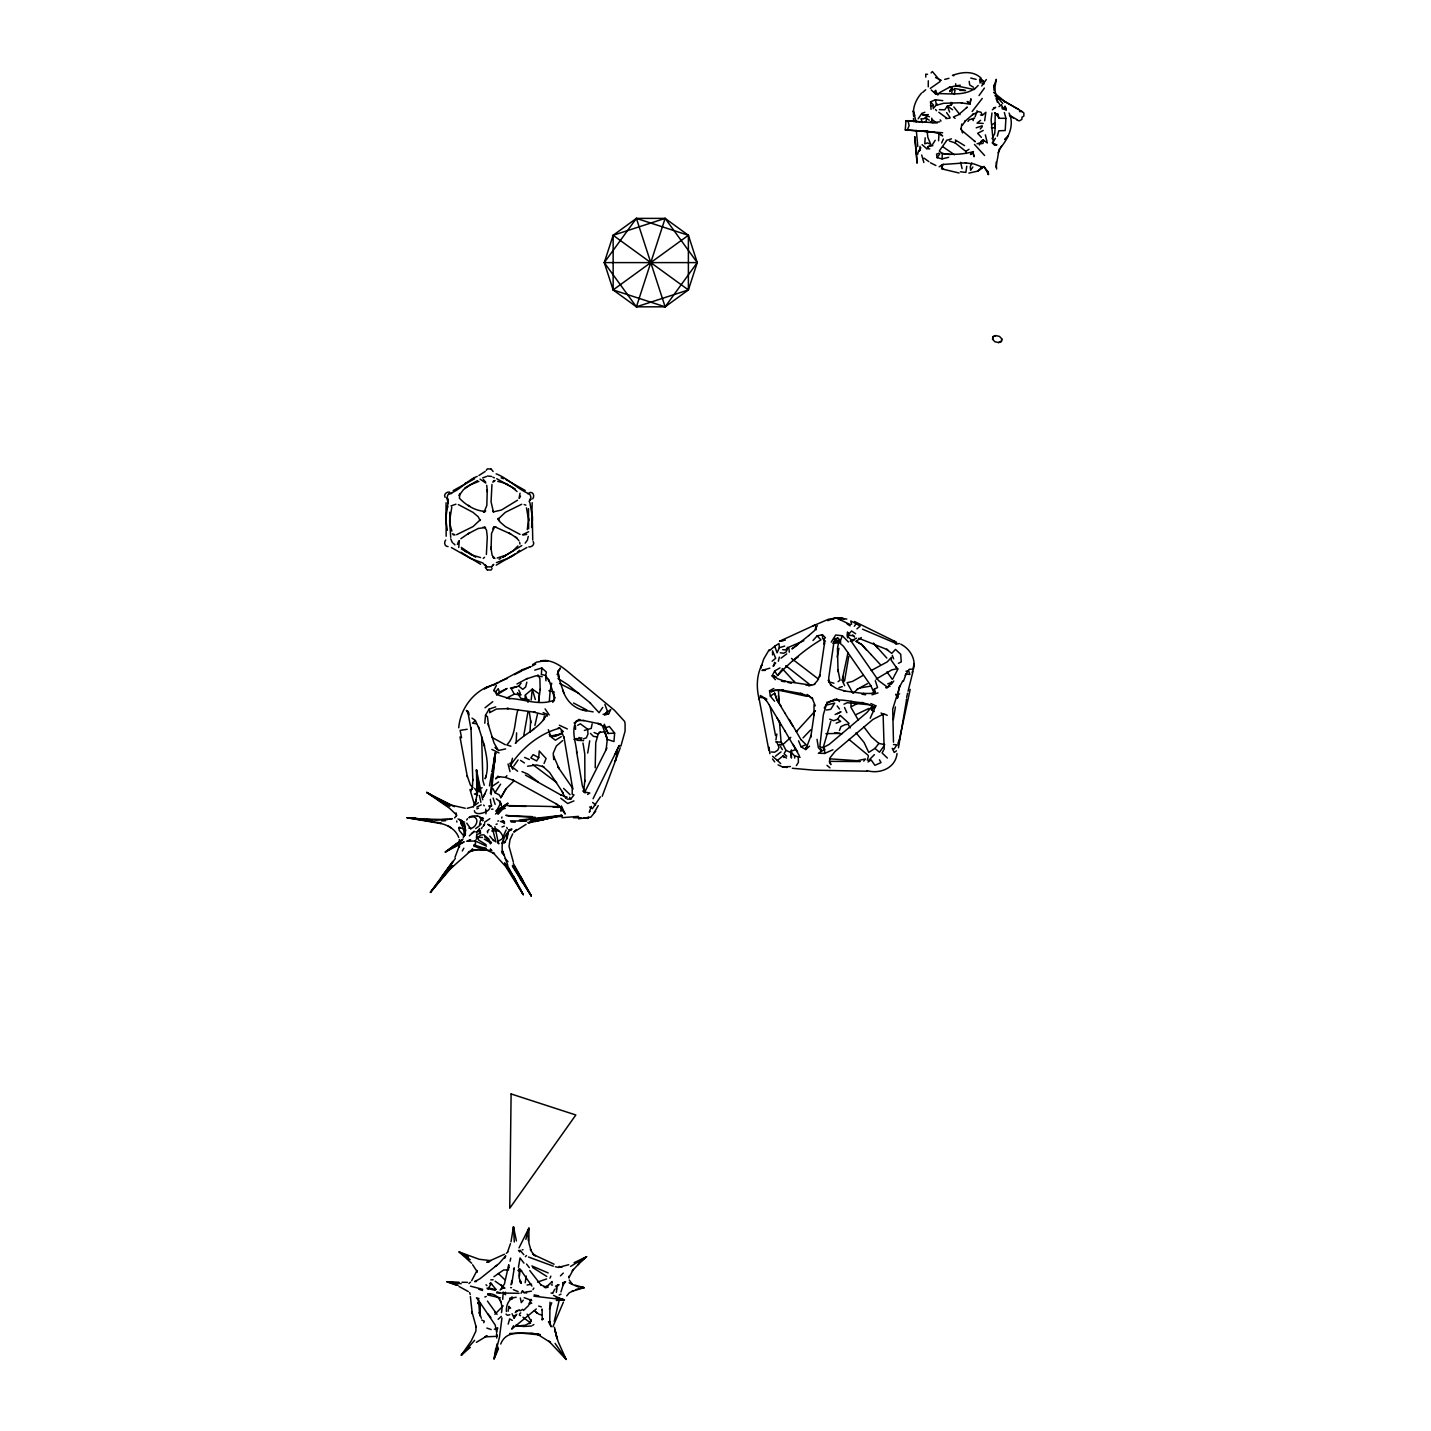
<?xml version="1.0" encoding="UTF-8"?>
<svg xmlns="http://www.w3.org/2000/svg" width="1431" height="1431" viewBox="0 0 1431 1431"><rect width="100%" height="100%" fill="white"/><g stroke="black" fill="none" stroke-linecap="round" stroke-linejoin="round"><path stroke-width="1.5" d="M494.876 826.617L498.346 842.948L497.72 842.215M976.997 110.742L976.997 112.494L972.508 114.748L973.348 114.015L964.548 121.671L965.388 120.955L962.312 125.302M532.743 540.042L532.278 516.197L529.846 502.406M815.652 629.103L815.67 626.349L816.01 629.837M481.675 736.804L482.837 780.306L484.268 785.243M528.504 508.631L528.647 528.755M814.042 704.714L814.006 715.124L814.257 713.407L810.769 737.162L811.019 735.445L805.742 749.558L801.074 746.821L798.516 740.829M838.047 671.783L837.475 648.511L838.745 641.41M478.974 1298.543L476.451 1297.792L480.333 1303.051L480.083 1316.037M508.22 831.983L507.164 838.333L503.945 843.02L505.519 841.911M778.428 695.52L779.019 703.247L778.464 689.778M451.802 507.146L449.674 520.526L450.711 537.269M928.254 86.826L928.308 80.762M532.171 502.692L531.634 527.484M995.225 112.763L994.974 127.842L991.307 127.735M532.421 516.323L532.404 520.544M966.247 153.493L966.283 151.024L968.984 149.325M883.106 714.176L884.179 749.343M791.379 749.933L791.415 758.054L790.645 751.704L794.545 755.818L800.108 757.321M819.909 746.266L823.344 714.731L827.136 702.049M485.95 813.845L485.735 809.141M491.155 794.742L495.484 752.795L493.731 759.843M931.062 109.364L930.526 101.851L935.409 99.776L942.761 100.635M449.71 512.209L450.067 524.569L451.892 531.098M528.683 518.398L527.288 529.631M513.353 1230.213L513.479 1226.761L516.412 1240.945M851.105 701.297L850.89 707.2L858.403 720.294M898.435 747.805L906.699 698.972L906.485 700.117M446.078 502.728L445.953 520.544L447.331 530.311M516.18 742.832L516.591 732.833M506.413 1311.529C505.966 1305.287 508.828 1297.488 516.144 1297.291M449.763 518.433L449.674 522.601M490.404 793.472L495.484 752.795L494.607 763.009M501.977 1317.951L499.473 1337.162L494.071 1358.913L498.489 1348.664M529.989 732.404L530.651 720.562M992.595 339.272L992.917 336.714L995.833 335.587L999.5 336.41L1001.772 338.861L1001.432 341.437L998.534 342.564L994.849 341.723L992.595 339.272L992.917 336.714L995.833 335.587M995.135 95.805L1022.002 111.511L1019.516 111.6M511.976 1280.512L510.921 1284.788M501.512 1312.549C503.784 1301.87 497.219 1292.926 488.078 1293.91L489.187 1293.928L487.738 1294.035M995.35 124.247L994.76 133.494L992.041 138.61M925.177 137.787L924.784 143.816L927.503 142.903L930.74 144.316L927.825 137.358L927.109 130.632M487.577 832.824L487.667 831.608M501.995 816.994L501.709 818.156M523.728 735.767L528.021 711.511M538.754 757.643L533.191 754.62L530.829 757.858L536.625 760.952L538.754 757.643L539.237 750.989L546.087 758.555L544.066 763.474M582.972 720.383L600.984 724.14L597.747 723.442L606.064 727.628L609.373 726.483L614.632 733.119L613.971 741.562L607.299 739.398L602.397 725.678M538.807 701.172L539.38 693.999L532.296 689.134L525.338 694.965L528.039 702.299M532.94 1289.599L533.87 1288.115M529.184 699.92L524.962 699.204L525.266 695.466M549.307 701.047L550.22 690.261M769.073 748.091L769.896 753.708M479.296 1312.227L479.582 1313.801L478.544 1299.598M502.746 1299.33L502.996 1294.715L505.537 1292.229M459.476 846.902L459.584 839.764M847.152 635.972L847.51 631.965L848.601 635.99L847.456 637.815M484.787 723.227L485.503 715.196L489.116 709.132L495.716 706.86M479.206 832.341L480.19 830.696L480.601 833.2L476.684 834.559L476.791 837.69L476.523 835.901L478.652 840.051L486.146 844.666M461.623 821.68C461.158 826.259 465.808 831 463.519 836.652M461.14 822.861L463.125 826.259L459.655 819.319L460.621 820.518L458.045 818.908M519.435 1276.166L520.079 1269.601L517.933 1270.567L519.972 1270.478M833.701 643.843L828.71 677.99L829.3 682.533L828.263 680.154L831.375 685.592M920.044 146.284L919.614 150.774L920.795 147.626M531.187 699.992L532.296 689.134L535.301 699.509M506.485 838.638L507.79 833.325M583.615 791.701L584.868 780.253M769.216 747.304L768.876 750.363L758.824 697.237M606.1 749.79L607.299 739.398M991.969 112.977L991.128 120.097L993.186 141.204M962.526 132.94L961.185 128.343M1001.772 338.861L1001.432 341.437L998.534 342.564M925.982 122.136L926.716 116.448L923.782 118.809L920.992 118.809L922.387 122.583M534.747 670.119L541.812 667.991L541.347 674.484L545.622 675.432L549.629 682.158M961.024 129.631L961.793 123.96M538.467 701.995L540.256 689.152M895.395 706.986L893.373 719.578M984.653 120.741L985.87 112.262L982.364 115.285L980.432 114.981M966.766 166.229L965.871 172.4L960.398 171.774M554.226 1321.528L559.092 1300.564M458.743 727.789C460.174 708.578 474.126 690.064 492.908 684.966M529.72 1302.353L528.79 1304.178M474.412 810.697C474.842 817.584 493.945 810.733 488.955 805.85L490.171 806.744M838.924 648.368L837.171 657.115M476.451 799.374L475.342 802.88L476.899 795.457L476.469 769.789L482.694 799.768M897.47 698.435L898.972 688.597M506.109 830.016L502.192 838.834L497.648 841.643M775.924 739.934L776.854 733.978M464.628 823.934L465.361 833.11M492.407 772.561L495.484 752.795L491.906 771.649M587.712 753.064L589.715 740.793M446.168 536.231L446.061 516.269L448.207 501.905C448.905 506.628 444.63 494.071 449.996 493.445C459.977 490.225 467.043 480.315 477.256 476.362M495.663 1348.914L494.071 1358.913L498.113 1347.179M900.797 644.183C910.903 649.245 917.665 661.533 912.102 672.391M489.474 785.869L491.549 773.831M995.976 167.212L999.16 149.146M823.165 747.787L830.839 721.313M951.651 93.355L952.402 89.133L955.014 90.26L954.262 94.428M496.163 473.84C508.238 478.473 517.414 488.901 528.254 493.445C530.096 492.801 531.992 498.811 530.221 500.421M518.451 1267.294L520.043 1257.956L523.961 1263.126M510.992 1241.84L513.479 1226.761L514.301 1241.983M912.942 671.676L908.059 691.191M848.762 656.364L844.558 681.013M970.129 102.943L970.933 98.811L970.111 103.408L967.123 101.494L970.29 104.266L960.988 102.764M592.148 723.818L591.218 728.433L584.367 730.436M550.13 691.03L551.704 683.177M456.471 815.831L456.024 812.826M943.87 169.413L941.562 167.32L942.045 164.976M773.795 666.005L774.565 662.356M528.021 1232.288L528.898 1228.12L519.024 1247.85M549.969 1278.187L550.881 1276.112M912.996 668.903L914.123 663.608M510.098 1261.212L510.76 1258.135M517.95 709.579C514.355 721.349 516.019 735.606 506.771 744.925L510.921 746.231M447.706 506.61L447.152 509.078M534.89 725.463L537.466 714.158M545.622 675.432L546.392 672.069L541.812 667.991M543.404 720.401L544.352 716.251M938.575 140.757L939.022 133.083M488.186 1288.705L491.244 1283.607L489.992 1283.893L491.352 1283.786L490.243 1283.16L491.638 1284.144L490.6 1283.088L495.985 1289.331M495.877 1349.29L497.183 1343.727M906.61 697.344L907.576 693.23M983.687 140.327L982.954 143.404L979.573 143.941L981.773 140.488L983.687 140.327L987.318 142.957L985.351 134.854M526.232 1276.058L525.177 1282.677M560.952 1291.96L563.242 1284.501L562.705 1285.575L565.388 1281.729L563.116 1283.41L565.621 1281.836L562.651 1282.766L563.742 1283.267M449.388 493.731L451.695 493.498M617.476 751.937L615.223 761.292L620.267 747.787M474.072 846.544L474.377 844.451C472.534 847.063 482.086 849.012 486.146 848.333M778.339 661.229L779.358 657.115M939.04 153.117L936.554 154.154L937.126 157.696L942.063 158.877L942.313 153.493L939.398 151.167M526.841 682.193L525.642 686.969L522.78 689.331L518.773 686.147L510.42 688.061M917.682 154.351L918.684 150.38M490.404 843.932L488.776 838.977L483.714 834.756L480.601 835.096L476.112 839.299M848.028 652.429L842.537 678.401L842.931 676.487L843.485 682.39L841.714 679.85M529.148 501.709L529.971 499.025M508.202 1324.104L509.633 1318.899L512.28 1320.366M464.932 829.175L458.796 827.44L460.388 827.601L458.832 827.78L459.315 830.463L463.608 835.668M875.307 680.709L877.561 687.578L874.287 689.134L873.572 691.871L870.907 685.753L843.467 646.275L838.709 642.09L833.79 641.392L837.833 638.083L840.462 640.533L838.709 642.09L840.891 642.036M509.83 763.206L512.942 769.145L510.599 765.37L512.477 758.233M898.149 745.426L910.17 689.42M457.383 544.478L458.653 541.186M552.903 1326.734L563.438 1302.067M527.735 538.521L528.289 536.428M552.795 702.335L555.156 697.416M561.596 807.406L560.612 811.001L562.866 810.626L565.209 814.06L561.346 805.903M512.048 1313.73L514.087 1317.862L514.731 1315.483M997.3 136.178L998.802 130.793L1005.206 130.543L1005.921 118.344L1004.365 112.548M513.55 1325.75L511.654 1329.131L536.285 1308.954M867.275 760.183L868.384 756.266M870.209 718.219L875.808 705.805L870.871 703.569M510.456 1243.682L507.755 1251.481M459.19 846.276L454.986 857.294M456.221 816.385L456.65 814.901M484.125 825.562L484.698 823.594M579.072 719.346L575.834 722.011C571.112 732.028 576.174 742.546 576.782 752.813L576.604 751.74L582.363 785.816L585.136 792.917L582.828 790.949M491.262 805.17L490.779 806.279M491.96 484.447L491.066 501.923L493.409 511.869L501.422 510.044L517.521 500.206M486.379 554.495L487.291 537.001L486.504 530.096L484.626 527.163L485.503 527.502L478.258 528.486L467.722 533.924L469.744 532.779M604.276 262.606L613.148 235.274L636.401 218.388L665.129 218.388L688.383 235.274L697.255 262.606L688.383 289.938L665.129 306.824L636.401 306.824L613.148 289.938L604.276 262.606L636.401 218.388L688.383 235.274L688.383 289.938L636.401 306.824L604.276 262.606L697.255 262.606L665.129 306.824L613.148 289.938L613.148 235.274L665.129 218.388L697.255 262.606M636.401 306.824L665.129 218.388M445.148 497.398C443.27 494.536 446.651 491.566 449.567 492.049M445.649 540.059C443.753 542.331 444.612 546.767 448.046 546.57M532.69 498.864C534.586 496.593 533.745 492.175 530.293 492.371M533.191 541.526C535.087 544.406 531.706 547.375 528.772 546.875M475.432 840.498L475.468 845.417L486.236 848.672M510.187 766.175L511.278 762.956M551.74 1302.765L549.397 1309.132M525.839 1239.353L528.898 1228.12L528.933 1243.128L531.044 1250.622L530.4 1249.531L533.369 1254.325L532.761 1253.395L535.409 1255.863L533.62 1254.665L554.065 1264.217M504.749 1258.243L505.733 1255.828L499.043 1263.519L479.868 1278.831L474.609 1281.604L476.541 1281.46M615.724 759.968L602.201 796.28M965.907 151.471L955.157 142.903L955.819 141.061M591.361 806.422L589.304 812.164L589.912 811.484M787.533 648.279L786.245 651.892L783.616 653.234L780.271 652.786M993.883 86.2L996.352 79.331L994.312 90.511L993.937 85.288L997.461 102.406M975.066 116.841L976.497 112.924M903.408 681.335L906.073 674.019L909.937 674.466L908.56 670.728L905.984 671.264M508.184 1311.225L508.953 1306.628L509.525 1307.862L508.81 1306.342L510.599 1308.238M552.813 1292.98L554.727 1289.259M476.183 800.215L473.428 806.78M486.379 775.459L485.145 778.786C489.384 767.463 486.522 755.443 483.911 744.12L484.519 746.052L478.455 726.715M808.73 685.932L814.042 684.519L817.62 680.458L819.909 674.77L819.623 676.666L824.614 642.519L824.328 644.415L823.845 639.228L825.365 637.689L822.431 634.72L822.628 638.512L825.437 641.213M939.863 153.761L937.126 157.696M979.52 79.725L983.186 80.995M529.846 1304.196L530.597 1302.228L531.742 1303.319M897.04 753.511C895.538 768.125 879.94 774.278 867.168 770.683M971.828 162.83L970.272 166.783L970.629 170.289L972.83 167.033M503.05 841.052L501.601 843.449M840.462 640.533L842.394 635.775L835.686 634.988L831.232 642.108M839.407 730.508L840.999 726.572L845.113 724.658L848.189 724.265L850.157 727.985M493.409 527.717L494.679 526.769L491.531 533.441L491.066 549.236L491.048 547.036M556.337 1292.372L557.088 1287.381M483.141 826.385L483.893 824.578M497.433 1328.362L496.7 1332.565L495.18 1324.981L480.333 1303.051M941.67 142.975L943.351 138.986M483.249 796.995L486.808 789.59M998.087 152.884L1001.593 146.051M779.34 647.688L777.087 652.84L774.761 646.186L778.965 643.503L779.34 647.688L784.689 646.096M922.083 144.692L926.733 148.663L929.774 145.568M483.714 1322.727L484.376 1321.224L481.71 1320.026M897.952 743.154L899.705 739.237M550.005 1302.21L549.737 1322.638L549.593 1321.296L551.096 1326.77L548.484 1321.636M459.315 540.614L458.743 547.483M519.042 498.31L520.043 493.212M521.027 1293.248L522.44 1290.941L523.961 1292.247M510.599 765.37C521.152 748.431 540.292 732.887 559.879 728.182L563.313 731.688L561.22 730.812L564.118 737.985L563.939 736.911L572.489 787.479L572.311 786.406L572.15 794.169L573.974 794.903L570.772 799.124L567.07 799.07M939.38 109.632L944.764 109.793L947.34 106.091L951.436 104.964L952.331 103.086M541.276 660.782C554.602 658.85 565.299 669.654 574.672 677.364L614.31 710.152L624.631 721.457L625.097 723.728L625.061 731.241L620.911 746.052L619.194 745.569L593.078 798.748M615.133 754.119L619.194 745.569M895.967 644.2L894.375 641.142M492.819 528.951L493.749 527.019L495.824 526.787L494.804 526.805L510.634 533.924L508.595 532.779M543.172 712.566L546.749 714.373C540.56 727.681 525.249 733.173 515.321 743.279M890.493 684.358L891.692 681.925L886.916 688.096M530.185 499.956L530.686 499.294M604.884 704.392L607.424 711.314L604.472 715.106L608.64 713.819L610.787 709.526L604.633 714.051M490.869 469.064L487.381 468.849L486.272 470.316M492.085 568.626L490.976 570.075L487.488 569.878M519.703 497.738L520.508 496.163M479.814 831.483L480.387 830.391M775.387 679.689L772.114 675.915L774.618 671.05L779.984 667.883M509.991 698.704L498.918 695.323L493.784 690.475L496.36 685.521M847.581 634.452L848.422 632.86M606.941 748.037L584.957 791.719M883.517 750.345L882.104 752.974L887.381 758.054M893.999 676.452L898.096 668.849M902.836 680.78L898.74 688.4L899.92 685.968L892.711 709.114L893.481 742.17M781.684 744.603L779.054 744.657L782.99 744.496L785.941 750.345L784.081 753.797L786.764 756.23M497.97 814.364L507.826 803.292L496.056 811.395M817.298 625.597L814.489 630.642L808.801 635.543M500.725 1344.049C507.003 1327.557 526.966 1334.747 540.292 1334.729L537.412 1333.728M498.149 1319.293L501.333 1316.395M462.285 850.98L463.841 848.207M492.962 788.624L495.001 792.667L499.383 794.956L500.868 797.693L505.859 788.91L513.801 781.093M483.123 797.067L485.055 793.704M500.868 797.693L506.055 788.714M513.532 1269.136L514.266 1267.848L511.743 1284.054M487.291 831.411L489.062 829.551M589.626 806.995L592.434 808.658L600.394 796.87M481.388 828.656L482.193 827.315M941.562 167.32L943.315 164.315M512.727 833.844L509.991 839.693L509.042 846.365L513.389 862.195M594.098 812.575L598.247 805.653M992.559 142.957L995.421 138.288M466.703 819.999L467.526 818.657M972.168 111.475L982.256 98.453M829.73 719.149L833.647 720.705L837.618 719.203L839.89 715.572M932.028 145.3L935.194 140.31M946.356 141.061L939.487 150.631M951.311 88.865L949.576 91.602L952.116 87.899M527.717 539.684L525.177 543.118M796.351 765.603L798.391 762.437L798.301 757.446M500.117 1290.118L504.445 1284.001L508.738 1264.736L508.881 1268.099L508.47 1266.99M883.625 746.517L879.475 752.241L874.949 748.413L868.724 752.42L864.109 742.492L856.06 732.833M937.233 104.052L933.71 107.897M463.304 837.672L465.773 830.481L464.127 824.328L461.193 820.088L463.34 821.984M530.704 1299.813L530.042 1300.833L531.098 1299.366M495.001 792.667L500.6 784.17M824.22 707.969L827.744 702.639L835.149 699.133M905.143 675.325L909.15 669.297L911.529 669.189M500.403 803.578L497.326 809.445L505.25 808.461M516.806 1314.266L514.087 1317.862L513.568 1315.983M514.087 1317.862L515.679 1315.286M492.819 482.158L493.802 480.691M498.292 813.076L499.723 810.983M918.183 118.791L921.814 113.478L924.873 112.262M455.308 858.475L441.535 877.793M471.658 1280.709L477.06 1270.495L477.292 1272.159M787.587 647.367L785.798 649.96L782.685 649.692M868.581 760.523L874.395 754.638M769.163 649.71L763.743 658.976L760.594 668.295L761.829 664.986C756.373 675.718 756.301 688.418 759.324 699.884M513.801 766.068L518.094 759.95M981.72 86.003L986.317 79.528M452.715 861.444L430.391 892.425L452.733 866.149M452.786 861.838L441.607 876.988M854.307 626.241L856.114 623.719L860.228 626.062L856.919 628.871M874.198 711.511L871.515 709.722L875.808 705.805M893.66 677.507L892.336 679.367L886.916 671.908M979.019 95.573L984.421 88.078M968 121.438L969.216 119.739L974.547 118.29L972.472 118.791L973.259 120.598M774.618 671.05L777.605 675.504C790.234 662.052 805.116 649.245 820.983 639.818L817.119 635.883L813.005 640.498M777.605 675.504L781.648 669.994M557.124 674.591L560.397 668.009L557.965 671.211L559.127 678.974L557.965 671.211M497.916 776.604L505.608 777.409L506.914 775.656M451.481 864.789L430.391 892.425L452.321 865.522M891.495 684L893.767 681.031M874.949 748.413L878.902 743.44L884.752 744.621M495.77 778.947L497.916 776.174M518.773 686.147L521.027 683.249M595.743 811.18L590.753 817.208L578.5 818.8M441.75 878.455L450.89 866.757M863.769 761.095L865.397 759.002L857.044 760.72L829.533 758.806M1000.072 148.234C1008.157 138.95 1014.937 125.123 1009.052 113.067M507.164 688.49L499.455 692.121L496.843 695.287L495.609 691.942L498.256 688.651L499.455 692.121L498.56 693.82L506.341 688.901M810.769 729.774L803.077 737.877M517.879 545.98L513.139 550.792L502.621 557.267L506.18 555.246M511.171 1297.953L512.065 1296.862M523.281 1300.207L521.295 1302.639L520.312 1297.953M566.73 1295.86L569.252 1292.801L573.688 1290.655M980.521 142.832L982.972 139.898M790.788 737.359L782.99 744.496M528.683 1305.448L523.442 1310.492M784.939 713.157L776.908 699.884L774.672 693.176L770.343 696.146L769.52 690.779L773.813 688.508M501.53 1289.259L502.549 1288.079M480.261 825.007L481.245 823.898M781.004 751.883L775.459 756.212M515.196 1312.603L519.417 1309.759M980.271 128.969L982.131 126.876M493.087 564.923L491.888 566.873L486.468 566.873L482.676 562.902L470.405 558.394L451.409 547.554M772.955 666.077L775.727 662.982M525.392 1256.704L526.483 1255.506M921.671 92.979C916.019 99.115 912.37 107.862 913.658 116.269L914.713 115.321L913.264 110.867L916.126 121.957M474.663 1340.328L461.283 1355.193L470.262 1347.376M797.246 730.651L796.28 731.688L815.42 710.706L814.472 711.762M772.579 756.301L777.355 760.433L783.168 755.818L786.495 758.072M514.015 832.019L526.053 824.381M467.114 1348.861L461.283 1355.193L471.139 1341.115L475.843 1331.277L476.094 1326.358L476.237 1327.306L472.033 1312.03L472.337 1313.891M503.193 1305.841L494.876 1314.32M450.622 868.581L470.316 851.248L478.115 849.459L490.815 850.479M931.098 72.892L932.368 71.55L939.791 80.351M942.653 132.761L905.268 129.899L905.948 120.741L925.624 122.19M493.767 564.369L491.584 566.783M479.582 828.567L476.595 832.878L475.915 831.572M495.537 814.042L497.809 811.717M805.635 747.805L807.102 746.32M974.922 88.776L978.214 85.431M579.394 1263.305L572.239 1270.871L573.42 1269.386L568.93 1277.597L568.805 1276.273L569.037 1277.919M861.337 637.582L856.132 641.285L861.909 644.683L871.05 654.557M968.894 173.115L977.767 171.112L981.04 167.821M557.035 1286.254L558.573 1284.716L555.461 1286.201M531.921 730.722L534.228 728.433M454.557 817.87L455.541 816.904M513.979 831.805L516.269 829.551M469.332 835.847L474.144 831.178M528.665 531.742L522.44 534.729M602.719 707.433L599.07 712.727L589.858 702.585M543.065 1318.72L542.027 1319.704L542.975 1318.577L542.242 1319.704L542.081 1309.061L542.17 1310.009M560.415 1275.862L563.295 1273.089M600.465 732.01L598.176 734.192L595.743 742.778L595.207 767.767M841.571 733.942L867.043 712.405L871.479 707.075L871.515 709.722M497.433 812.915L507.826 803.292L496.396 810.966M857.67 689.062L853.037 693.409L847.045 682.712L852.59 681.389L863 675.45M471.228 850.229L472.624 848.941L471.568 849.907M475.11 720.759L472.463 723.174L476.147 723.728M519.489 1313.98L520.705 1312.871M495.913 841.983L492.121 827.351M797.729 644.737L791.969 648.905L808.73 635.597M577.623 1264.986L586.603 1256.704L574.099 1262.679M446.991 497.881L447.867 500.117M506.359 1253.323L507.933 1251.91M805.742 749.558L809.535 746.177M460.836 538.718L468.17 533.674M468.921 1283.518L470.441 1282.176M485.198 471.443L478.938 475.503M966.48 107.826L967.302 107.092L958.52 114.748L953.386 116.984L955.049 118.362M922.762 92.317L925.696 89.759M517.36 552.223L519.542 550.327M493.749 481.675L495.126 480.494M483.231 558.43L484.59 557.249M462.964 839.192L445.291 852.053L464.27 841.857M562.669 740.578L556.301 746.07L553.242 753.171L553.725 759.593M769.413 650.694L774.761 646.186M479.152 826.063L475.664 828.585M772.132 661.229L775.709 658.26L772.543 650.855L772.579 654.879M873.84 693.087L875.289 691.906L874.287 689.134M930.293 88.4L940.221 81.46M801.074 746.821L806.064 744.657L800.841 739.487M478.401 802.684L474.877 805.313M462.267 839.943L453.055 846.794M485.002 707.773L492.783 701.655M980.611 120.311L977.033 123.102L983.204 123.424M842.161 733.441L829.139 744.46L823.236 747.483L819.981 747.107M983.079 167.105L983.991 166.39M578.428 1263.126L586.603 1256.704L570.593 1266.435M487.166 686.737L484.358 688.901L498.167 682.372M476.827 807.066L481.227 804.866M479.546 830.213L477.417 831.411M998.981 106.663L1001.646 104.642L1002.326 108.863L1006.297 109.865L1005.134 106.645M521.796 545.569L506.073 555.139L497.201 558.001M781.04 658.153L786.728 653.86M493.91 1276.702L503.605 1270.013L508.685 1269.869M833.289 642.286L835.328 640.748L834.255 638.763L837.833 638.083M992.363 109.776L995.672 107.325L993.508 107.951M460.245 841.178L445.291 852.053L461.032 842.322M613.148 289.938L688.383 235.274M896.468 750.828L894.214 752.456L892.229 748.431L894.16 749.021L896.826 744.853L893.463 744.496M496.056 824.328L497.183 823.952M792.649 660.872L798.426 656.686M452.822 846.454L458.94 842.036M565.549 798.337L567.141 797.192L560.648 794.867L561.56 795.368L525.427 775.101M484.554 822.27L489.831 818.711M515.464 553.815L496.235 565.156M982.525 167.964L977.767 171.112M486.218 1296.486L484.841 1296.987M469.726 851.338L468.241 852.357L474.698 849.692M838.065 681.603L840.033 680.262L838.011 669.869M453.162 847.134L459.279 842.948M476.416 1342.332L486.415 1336.25M502.281 806.941L496.163 810.679M492.318 786.227L498.614 782.006M868.045 761.972L871.139 759.897L874.896 765.335L881.031 762.598L879.457 759.807M471.801 833.432L474.502 831.626M939.165 166.783L942.653 164.493L966.408 162.812L965.406 162.884L973.992 163.939L982.864 167.248M453.144 490.6L474.663 478.741M587.604 794.455L589.805 793.007L586.138 792.309M856.579 638.208L850.264 641.16M876.076 679.117L891.728 669.905L897.219 668.688L896.092 666.864M919.096 150.863L920.115 150.219M493.623 685.181L522.816 669.493M495.251 1266.274L496.79 1265.398M450.98 505.93L455.917 504.195M532.672 664.574L536.5 662.159L545.855 660.532M867.58 683.589L857.08 689.384M520.061 1310.832L522.709 1309.365M1009.41 115.249L1017.28 119.775M992.255 124.586L995.332 122.672M814.042 684.519L815.026 683.893M975.012 88.4C963.6 96.539 948.503 93.122 935.337 93.695L931.223 89.956M950.256 86.826L939.255 92.8M472.069 479.421L473.822 478.348M469.153 817.691C470.745 814.704 479.671 816.439 477.346 816.028M469.404 817.548L470.584 816.833M561.256 736.679L555.389 740.203L550.971 736.876L548.359 729.685M504.267 826.116L501.959 826.957M477.471 480.637L464.932 487.846M496.396 562.616L507.951 558.394L526.912 547.465M509.883 557.428L513.514 555.335M532.69 1325.249L533.835 1324.569M837.493 713.729L840.981 711.762L835.132 714.516M453.412 847.42L463.555 842.072M509.847 1314.731L507.468 1315.322L505.984 1314.105M976.21 127.824L982.238 125.803M464.825 483.589L466.649 482.569M581.04 1286.63L584.009 1287.739L575.208 1285.145M532.082 666.041L535.677 664.073M504.463 1254.254L486.737 1262.231L489.169 1262.07M516.967 684L527.288 678.455L526.465 678.866L536.142 675.754L542.17 676.702M574.064 722.959L575.834 722.011M851.803 706.431L858.26 702.997M868.957 708.417L855.774 714.713M499.133 559.235L500.868 558.287M489.438 712.745L496.503 709.007L508.613 708.631L506.914 708.399L535.337 712.316L533.638 712.083L544.513 714.785M577.641 725.267L580.378 723.818L587.712 729.238L587.944 734.139L586.334 737.859L583.365 738.879M517.146 1310.671L516.019 1311.261L517.664 1310.402M506.413 698.203L514.266 694.16L521.081 694.822L517.664 693.141M898.453 663.322L901.262 661.873L900.707 654.289L895.502 649.406L891.71 653.395L886.576 649.316L887.703 649.781L858.797 638.28M983.222 130.471L977.641 133.298L981.344 137.34M514.427 674.663L521.76 670.96M487.077 1335.642L484.68 1336.858L496.092 1336.375M559.163 1295.037L560.97 1294.143M823.236 747.483L824.632 749.307L818.389 753.243L824.632 753.422L832.914 749.772M813.041 625.866L828.388 619.283L836.42 617.977L850.264 624.614M871.229 670.513L887.238 661.909L891.441 657.294L891.227 660.21L897.219 668.688M523.603 670.03L530.382 666.846M497.881 1327.986L494.321 1329.238M482.605 477.9L486.415 476.559M779.573 641.231L784.921 640.086L779.573 641.231L815.742 624.631M843.986 704.177L847.259 702.71L869.368 704.785M495.877 778.267L499.58 776.639M582.65 1287.256L584.009 1287.739L571.899 1291.299M473.393 806.619L467.221 808.3M499.956 681.46L507.379 678.348M573.974 800.913L567.696 803.506L560.809 798.301M562.383 732.833L555.049 735.82L558.09 734.711L549.522 736.124M787.73 647.671L803.846 640.73M827.744 702.639C838.87 696.79 851.23 702.532 862.911 702.693L861.981 702.567L869.762 704.696L873.304 707.218L872.141 705.751M476.827 808.855L478.526 808.175M546.588 1278.956L537.537 1282.087M544.191 1287.167L548.502 1285.432M827.726 620.643L835.722 617.834L841.893 618.514M836.133 723.192L840.695 721.385L837.618 719.203M769.52 690.779L771.416 691.674L775.405 690.136L783.669 690.422L781.666 690.064L802.236 693.767L800.233 693.409L808.962 696.164L812.683 698.883L807.281 694.446M885.628 687.703L890.1 686.147M875.289 691.906L871.246 693.445L863.197 693.463L864.109 693.588L843.95 690.94L844.88 691.048L836.276 688.436L830.32 684.626M521.993 669.905L530.865 666.613M529.005 822.807L534.389 820.839L530.74 821.322M577.087 738.432L574.046 739.541L581.952 737.895M887.757 683.839L891.674 682.408M568.733 1264.7L559.807 1267.061L562.007 1267.133L559.074 1266.417M946.428 140.399L951.49 138.843M835.632 641.338L838.351 640.373M554.334 736.482L561.596 733.906M517.02 686.612L511.278 688.615L514.266 694.16M531.456 1291.173L525.41 1292.121M907.934 120.562L909.132 125.588L907.218 130.382M486.773 566.783L485.413 564.887M897.255 694.661L899.616 693.892M497.809 821.108L498.578 820.822M769.86 668.188L761.936 670.406L765.424 670.388M872.016 694.804L878.008 692.89M977.015 143.798L979.144 143.118L979.412 144.978M790.914 751.168L794.76 749.951M553.314 700.457C538.7 706.091 523.245 698.596 508.291 698.471M493.14 1279.779L490.797 1279.869M531.563 1284.179L527.073 1285.02M483.463 818.317L480.476 820.464L479.528 824.9M493.534 828.495L492.336 828.835C497.433 828.442 502.102 832.699 503.104 837.546M838.942 687.631L842.34 686.63M771.416 691.674L773.616 691.03M850.515 641.374L854.074 640.355M527.753 822.753L534.389 820.839L530.955 821.412M530.847 821.841L534.389 820.839M526.751 534.407L523.281 534.997M452.124 818.675L436.401 820.16L407.12 817.745L440.605 823.523M478.902 481.353L470.37 484.823L463.501 489.581L459.083 495.591L459.834 493.588L459.405 498.203C465.522 504.624 474.788 511.082 485.503 511.368L483.41 511.994L485.592 510.742L484 512.226L486.826 505.483L487.273 489.688L487.309 491.888M543.029 819.641L561.757 815.366L519.364 820.052M984.009 84.018L982.042 83.66M531.688 1326L523.46 1326.501L515.911 1325.213M944.71 79.385L948.95 78.311M932.815 145.64L927.628 146.66M467.186 729.273L460.138 730.382L461.551 737.788M464.664 822.02L463.626 822.056M949.093 87.452L955.908 85.771L974.243 89.527M528.755 822.807L557.983 816.385M478.437 788.678L482.14 787.783M833.11 618.764L836.42 617.977L841.321 620.017L839.442 618.246M576.138 721.063L580.682 719.99M942.063 158.877L948.664 157.321M535.212 821.483L546.946 818.729M871.3 686.004L859.709 687.989M817.119 635.883L822.431 634.72M505.644 748.914L498.507 750.47L495.072 747.411L497.684 749.218L494.071 743.065L488.007 723.728M523.013 1249.728L522.19 1249.835M548.145 1287.22L545.247 1287.811M575.906 1289.474L579.734 1288.651M531.563 821.555L561.757 815.366L531.134 820.929M1005.921 118.344L998.999 118.29L996.298 113.89L998.427 115.875L994.617 112.763M614.632 733.119L608.139 733.477L603.453 725.41L606.064 727.628M491.727 831L498.739 830.892L496.629 829.157M466.56 841.231L475.396 840.999L486.468 846.168M921.814 113.478L923.049 115.052L928.325 114.552M527.735 493.749L528.826 493.534M585.816 817.96L588.928 817.369L584.85 818.156L588.087 818.353L584.009 817.638M468.205 840.534L470.602 839.675L468.831 841.017M532.743 820.017L557.464 816.099M476.308 837.35L482.462 837.439M775.62 741.92L781.076 742.099L783.222 744.531M474.43 849.746L486.272 849.925L494.482 853.663L492.819 852.411L505.537 866.327L523.281 894.697L513.353 875.933M899.437 643.556L897.148 643.932L862.517 629.175M955.693 85.914L960.273 85.18M469.296 817.083L473.858 816.868C480.476 819.194 474.967 829.944 468.885 828.155M447.796 819.552L426.08 819.14M826.313 710.009L830.696 709.382L834.702 703.086L825.848 705.233M449.745 819.319L451.838 819.015M545.157 817.834L523.066 820.249M825.902 733.656L839.908 733.423M790.449 766.551L782.471 766.909L778.088 764.834M530.06 1300.493L531.438 1300.332L524.157 1297.667M931.957 122.655L939.648 121.832M945.963 118.576L949.916 118.183M832.842 643.395L837.081 642.984M603.077 714.337L608.64 713.819M772.114 675.915L776.049 677.113M557.786 816.672L562.222 816.296M561.954 817.691L578.518 816.385M482.802 527.359L484.161 527.27M598.999 732.314L604.723 731.903M496.7 1292.962L519.077 1293.32M556.319 1300.475L564.422 1299.831L557.84 1297.631M962.043 102.728L943.584 103.3L936.429 105.286L935.409 99.776M491.638 809.231L492.944 809.141M533.888 1296.164L564.422 1299.831L562.025 1299.348M441.696 820.929L445.613 820.732M516.502 1326.143L525.374 1325.195L529.935 1322.816L529.363 1323.693L531.062 1320.402L530.668 1321.546L530.883 1319.686L530.937 1320.885L527.127 1314.159M829.891 701.387L832.914 701.262M526.662 821.161L510.42 820.822M531.652 1300.35L529.756 1299.616L530.525 1301.208M551.275 1284.77L552.455 1285.02M830.642 761.364L860.281 761.56M867.043 771.202L813.953 770.182L792.309 768.268M569.144 1282.82L572.096 1284.305M527.538 766.247L536.553 764.959L543.887 766.873M520.437 820.732L525.463 820.607M773.974 690.475L779.877 690.35L777.927 689.939L806.905 696.36M545.39 660.764L547.876 660.711L540.99 660.728M506.681 805.564L558.001 806.655M509.686 1333.477L531.795 1333.084L538.646 1334.747L537.269 1334.139L550.416 1342.457L548.842 1341.115L566.157 1359.45L558.126 1341.616L554.691 1329.131L557.07 1338.879L554.459 1327.324M509.186 805.957L525.821 806.422M573.437 817.745L581.04 817.763M840.641 618.371L846.812 619.051M905.948 120.741L920.169 121.796M919.489 130.954L905.268 129.899M467.454 1282.355L461.963 1282.283M577.909 720.491L584.224 720.58M509.704 1298.579L511.958 1299.348L509.579 1298.632M459.118 1282.248L446.848 1281.711L456.704 1285.342M470.531 1286.165L482.658 1289.349M959.879 90.35L965.496 90.529L954.459 88.472M782.471 766.909L787.104 767.463M482.802 818.299L479.886 817.691L482.694 820.696M491.012 1260.675L479.188 1259.28L459.101 1251.928L471.658 1263.233M486.88 1328.057L491.191 1329.56M487.416 475.986L491.656 476.451M495.788 1289.581L488.221 1287.936M927.574 74.305L925.732 74.215L925.803 77.113M511.082 821.966L515.214 822.181M576.926 740.274L583.615 740.65M771.148 751.99L774.636 752.187L777.695 750.202L779.019 747.322L776.8 742.206M465.236 808.247L451.159 805.098L426.671 792.398L449.567 808.265L455.791 814.257M415.723 818.228L407.12 817.745L441.213 823.058M506.467 815.581L532.117 816.618M805.742 684.859L811.413 685.216L783.294 681.031L785.297 681.389L777.444 678.723L774.243 675.718M924.408 122.1L937.198 122.977M453.269 534.818L455.04 534.944M553.046 807.03L558.591 807.424M508.864 815.974L535.391 817.334M924.945 131.348L923.746 131.258L934.389 132.099M926.733 148.663L929.792 148.896M425.15 819.426L407.12 817.745L411.752 818.389M538.664 1306.056L541.347 1306.879M766.068 700.528L763.975 697.863L760.559 697.505L760.38 695.484L764.816 698.203L769.055 704.624M542.206 1314.982L538.986 1314.302L534.353 1310.742M478.473 837.028L476.773 836.849L478.866 837.117M558.144 728.003L559.879 728.182M596.673 736.75L593.454 736.41L590.484 733.405M521.707 504.249L505.322 512.334L497.899 519.364L498.238 518.362L500.099 522.082L505.393 526.59L520.025 534.371M456.632 534.693L473.035 526.59L480.458 519.578L480.1 520.58L478.276 516.824L472.963 512.334L458.314 504.553M581.004 1287.399L584.009 1287.739M495.126 1290.297L488.114 1288.669M918.273 130.865L932.493 131.902L931.295 131.813L938.378 133.351L942.618 135.927L940.221 134.031M461.229 1283.732L446.848 1281.711L458.17 1285.199M510.634 1287.614L511.547 1287.721M490.404 1294.161L489.706 1294.053M950.238 154.548L942.313 153.493C952.581 155.067 963.457 154.351 973.491 151.632L970.522 154.512L973.116 152.509L974.046 156.73L973.062 152.974M487.81 1294.983L500.439 1297.899M428.71 820.374L432.466 820.947M497.791 481.353L504.32 483.052L515.196 488.919M480.566 557.571L472.176 555.067L461.408 549.003M853.824 635.883L847.993 634.988L851.588 630.982L855.649 633.736M781.487 681.228L784.814 681.746M834.595 732.672L840.48 733.602M861.909 694.196L865.63 694.804M930.436 105.536L932.94 105.948L933.352 108.72M923.049 115.052L925.32 115.446M583.079 710.08L593.15 711.869M505.823 815.205L510.044 816.01M569.61 797.246L570.772 799.124M555.389 1266.793L558.895 1267.49M791.504 752.867L785.941 750.345M510.974 1298.937L510.187 1298.74M959.056 172.99L941.509 168.822M534.157 1294.876L538.825 1295.878M525.177 1292.694L526.644 1293.016M518.058 1291.585L513.335 1289.689M524.962 699.204L520.795 698.239L517.36 692.998M551.024 1292.998L552.634 1293.374M970.737 78.043L976.103 79.367M548.896 690.744L554.405 692.139M504.249 822.7L500.403 821.466M788.105 682.444L791.361 683.303M438.566 823.075C447.527 824.489 455.702 829.265 458.725 837.475M480.029 479.117L485.789 483.034M829.747 682.05L833.897 683.231M495.251 841.392L493.266 840.283M559.217 1298.06L553.493 1295.377M488.257 824.471L491.352 826.313M953.797 75.754L952.527 75.36C961.9 71.908 973.635 70.513 981.29 78.365M555.961 1297.917L558.287 1298.615M586.316 710.778C574.797 709.436 566.05 700.975 562.848 690.082M531.867 1265.934L548.18 1272.946M496.951 1291.853L499.848 1292.748M949.486 141.043L955.157 142.903M478.795 1289.259L482.497 1290.476M579 1287.185L572.579 1284.555L569.27 1280.03M501.118 477.882L503.658 478.741M477.668 795.099L474.412 794.008L477.596 792.863L474.698 788.392M483.624 805.063L484.268 805.796M524.193 504.553L525.893 505.143M452.446 533.799L454.164 534.371M478.562 816.296L482.014 818.085L482.927 820.607M490.779 826.474L487.756 824.328M553.35 1266.185L528.486 1257.026M532.743 1267.562L546.767 1276.434M490.887 1317.432L487.613 1313.676M505.608 777.409L513.711 780.503L512.799 780.002L556.748 804.15L562.365 808.765L555.836 803.65M502.156 820.929L504.481 822.485L503.336 820.589M492.98 477.274L494.41 477.829M925.929 115.339L929.452 116.77M496.736 478.705L511.618 486.987L517.038 491.513M935.337 93.695L938.092 94.84L934.497 91.584L935.749 90.296L936.768 93.498M1016.958 119.971L1019.194 120.919L1021.913 119.399L1021.949 117.217L1023.863 116.144L1023.88 113.013L1022.002 111.511M508.488 829.819L511.976 829.104C504.32 833.218 499.276 845.936 503.837 855.291L502.746 851.284L507.755 865.093M510.706 1298.937L511.064 1299.098M594.062 732.493L597.496 733.96M521.993 771.613L527.806 774.099L538.074 781.863M454.396 806.673L438.834 799.07M524.605 757.464L529.381 759.521M459.029 1286.469L468.259 1291.531M955.318 139.97L964.619 145.658M505.34 744.764L491.745 737.251M578.786 693.302L559.664 683.499M573.563 703.015L587.032 710.098M559.324 725.231L567.338 728.934M887.238 715.339L883.964 713.819L872.964 719.417L835.06 751.472L830.069 757.697L829.372 761.936L830.892 764.583L829.694 761.292M505.876 479.546L525.231 490.493M854.45 621.483L896.629 642.251M935.552 77.56L941.276 80.351M887.309 687.077L878.455 680.512L851.016 641.034M491.853 749.415L499.061 752.939M519.346 1315.053L520.562 1315.644M766.855 699.115L763.975 697.863M1018.604 109.346L1003.703 101.011L1005.617 102.156L993.579 92.353M930.454 162.776L935.892 165.513M856.114 623.719L850.765 620.982L851.57 624.292M930.436 121.581L931.814 122.297L931.796 118.147M926.268 118.54L929.309 120.15M484.322 839.138L491.101 843.235M475.664 557.214L461.319 547.411M468.456 1257.026L459.101 1251.928L470.173 1259.691M480.583 564.279L460.997 552.259M468.17 505.25L469.744 506.163M464.896 551.078L466.703 552.098M549.218 734.55L552.849 736.607M506.198 483.696L507.987 484.715M470.352 554.226L472.141 555.246M930.526 101.851L933.567 105.107M946.499 117.968L938.843 112.28M856.132 641.285L861.802 644.576L866.184 649.781M445.685 803.793L426.671 792.398L449.871 806.422M973.438 87.255L969.681 84.948L969.198 81.37M437.886 799.786L444.934 804.115M510.187 533.674L516.752 537.949L515.232 536.893M881.049 712.978L883.821 714.713M491.531 842.43L489.545 841.16M470.888 829.121L466.792 823.165M558.001 678.491L567.713 684.608L590.52 703.122M847.152 623.934L850.103 625.884M520.562 760.398L524.444 762.938M519.99 1281.854L521.295 1282.713L519.149 1278.133L519.256 1268.689L518.773 1270.191L519.864 1268.832L518.988 1269.869L521.725 1270.782M983.669 81.191L981.398 79.653L983.455 82.98M943.172 146.982L954.477 154.727M791.486 658.439L818.568 679.17M1009.91 115.571L1013.434 118.022M952.635 109.758L947.34 106.091L949.629 112.101M977.677 111.529L980.986 112.208L982.364 115.285M471.997 718.094L475.36 720.437L479.063 728.647M489.617 841.213L484.662 836.849M540.757 1284.841L546.248 1287.22L552.08 1281.496L552.08 1283.124M495.162 1281.192L504.964 1288.133M530.651 1323.031L522.959 1317.218M923.997 158.126L928.844 161.614M1002.576 107.182L1006.297 109.865M613.148 235.274L688.383 289.938M447.903 825.598L451.266 828.048M974.278 140.953L975.334 141.723L962.312 130.865M848.923 739.398L868.062 755.246M496.342 798.856L499.294 801.11L501.118 804.991M787.211 666.739L785.869 665.719L809.213 684.107M485.503 715.196L487.416 716.681L488.615 725.66M847.331 636.223L852 640.373M512.387 767.105L517.628 771.237M932.279 119.596L935.445 122.154M493.784 690.475L495.609 691.942M526.519 1264.038L529.309 1267.598M826.993 765.37L829.98 767.839M556.659 782.578L532.672 764.494M782.202 668.527L794.867 682.372L793.74 681.067M592.631 802.451L595.636 805.045M504.857 1279.761L498.346 1273.483M486.969 1288.168L487.828 1288.973M494.929 558.466L492.568 555.908M897.863 696.182L895.717 694.303L897.738 697.434M542.367 765.996L549.593 772.49L563.188 793.114M878.902 743.44L871.318 736.804L863.769 726.733M516.269 537.609L518.952 540.721M535.766 1312.03L537.108 1313.247M840.319 715.5L849.066 723.442M487.452 1301.101L497.04 1314.373M984.617 155.514L974.475 144.442M505.626 1294.733L503.122 1292.032M493.552 840.534L489.813 836.062M520.401 1269.547L531.921 1286.075M877.686 648.207L873.393 643.109L886.826 658.063M777.355 760.433L780.7 763.599M483.32 479.439L485.592 482.158M486.003 1284.752L486.916 1285.628M563.599 788.409L570.057 794.67M998.498 99.294L995.404 95.287L1002.737 103.408M836.563 698.704L839.532 701.601M510.402 1298.686L511.117 1299.384L510.08 1298.042M502.442 820.947L504.517 823.612M453.412 543.315L454.951 544.853M524.283 1293.034L522.44 1290.941M468.992 713.085L466.399 710.438L469.1 714.802M842.394 635.775L848.422 642.018M523.8 1254.665L520.008 1250.193M490.368 849.102L491.799 850.586L490.583 849.299M541.025 1285.02L529.774 1270.567M505.161 858.6L508.005 861.641M880.101 664.306L870.942 654.45M579.054 737.412L581.612 740.203M493.123 471.479L490.976 468.849M485.234 567.445L487.381 570.075M503.766 1288.24L500.814 1284.644M953.851 106.967L959.986 114.659M573.115 788.946L557.947 766.98L559.145 768.787L553.511 755.818M852.769 634.917L854.647 637.135M770.343 696.146L774.582 701.226M935.57 109.525L936.518 110.67M495.806 1313.229L494.84 1312.012M987.784 171.577L984.009 166.694L988.606 174.403L987.784 171.577L988.32 174.6L987.372 170.736M472.641 1264.736L476.97 1271.443M940.131 119.882L941.008 121.045M772.49 758.967L774.708 761.9M518.523 1250.426L519.65 1251.928M837.207 705.966L839.478 708.989M946.607 112.602L949.969 117.467M555.103 1343.405L566.157 1359.45L563.403 1355.05M784.886 713.085L792.899 726.358M769.091 704.696L785.011 731.044M545.068 708.846L549.236 714.999M499.222 521.045L498.453 519.918M785.047 731.098L799.464 755.944M492.747 556.766L493.731 558.251M781.201 706.342L776.961 699.938L774.672 693.176M512.459 865.397L531.295 895.985L520.92 877.042M980.897 167.284L981.559 168.339M512.441 866.166L522.458 882.212M529.273 493.033L529.398 493.999M519.632 877.811L531.295 895.985L513.944 865.827M996.083 98.685L999.661 104.463M792.989 744.245L797.586 751.758M507.379 828.603L506.717 827.44M780.575 746.642L782.363 749.629M504.696 862.75L523.281 894.697L508.166 867.884M504.696 863.626L508.005 869.279M522.941 880.727L513.371 863.537M515.679 880.476L506.842 864.557M800.877 739.559L789.286 719.489M506.985 866.703L508.846 870.102M608.139 733.477L604.329 724.229M777.069 717.897L780.646 724.712M452.411 542.725L450.693 538.825M537.931 674.877L539.898 678.705L540.167 689.921M518.755 690.118L520.24 693.123M783.168 755.818L783.973 757.464M960.577 162.311L962.115 168.643M843.163 682.623L844.666 685.735M561.989 791.307L564.69 796.942M501.548 851.356L502.335 853.627M481.353 1318.219L479.385 1312.782M844.523 707.469L846.866 712.692M474.466 804.741L469.976 789.483M495.162 804.419L493.105 798.015M1004.938 106.109L1005.886 108.416M981.165 82.3L979.824 78.973L980.092 83.087M812.039 697.881L815.259 705.841M500.349 1300.171L500.975 1301.763M526.465 507.844L528.683 520.562M892.282 655.344L893.624 658.85M558.144 675.987L563.85 693.051M469.565 1292.533L470.262 1294.483M607.191 738.307L604.991 732.046L607.442 740.167M467.15 775.709L470.334 784.85L472.838 787.569L470.692 791.021L472.373 788.105L472.785 779.233L472.838 780.646L470.996 727.896L471.032 729.309L467.651 710.885M500.081 801.181L501.44 805.098M489.116 709.132L489.921 711.601M636.401 218.388L665.129 306.824M820.75 748.771L821.412 750.881L818.353 747.697L817.029 739.308M548.645 679.17L554.352 696.235L553.35 693.248L554.405 700.707M921.689 155.031L923.854 162.526M480.87 802.29L479.385 795.457M546.749 714.373L547.268 716.144M997.729 113.621L998.999 118.29M492.103 555.228L491.066 548.717M770.164 706.825L775.513 735.516M508.041 763.939L510.008 771.613M496.825 1336.286L496.575 1333.871L496.718 1335.874M448.01 498.9L448.35 500.367M472.194 1312.996L470.388 1296.558M467.4 777.015L459.995 736.947M486.683 485.288L487.291 490.225M519.614 542.313L519.972 544.066M781.076 742.099L779.358 720.562M461.086 823.505L461.283 824.596M491.656 806.029L491.531 805.045M478.401 781.791L480.261 792.291M456.704 820.947L456.883 822.074M582.989 743.029L584.778 754.012L584.885 781.594M490.994 803.864L490.35 799.357M529.345 712.388L530.919 722.798M459.387 839.478L459.834 842.77M955.64 83.749L955.908 85.771M913.443 118.344L913.872 121.689M788.91 648.422L789.322 652.16M478.902 791.754L476.469 769.789L477.489 781.559M951.168 102.388L951.436 104.964M914.749 136.768L916.555 154.405M478.687 785.762L479.152 790.18M916.323 130.293L917.754 146.463M556.248 1287.918L556.373 1289.206M914.677 136.607L917.074 163.188L916.341 151.972M794.545 755.818L794.724 758.072M545.658 676.434L545.98 680.816M478.115 1303.14L478.043 1302.156L478.151 1303.695M996.209 162.114L996.602 169.037M477.131 781.594L477.435 791.808M528.2 1235.901L528.307 1240.659M575.495 725.785L575.548 729.381M496.718 1335.534L496.736 1338.092M824.632 749.307L824.632 753.422M511.1 1093.946L509.74 1208.247L575.834 1114.982L511.1 1093.946M465.433 833.754L464.717 835.579L465.469 833.772M1008.104 136.16L1004.866 139.415L1008.104 136.16M558.716 1284.841L557.249 1285.914L558.716 1284.841M510.867 829.837L509.686 830.338L510.921 829.855M996.674 144.835L994.742 145.318L992.22 142.778L996.674 144.835M841.321 617.977L838.19 618.103L844.362 618.782L841.321 617.977M491.352 1283.786L490.082 1283.482L491.459 1283.911M493.57 511.833L492.675 511.082L493.409 511.869M498.471 842.948L497.702 842L498.829 843.807L498.346 842.948M521.099 1283.088L519.9 1280.924L521.099 1283.088"/></g></svg>
